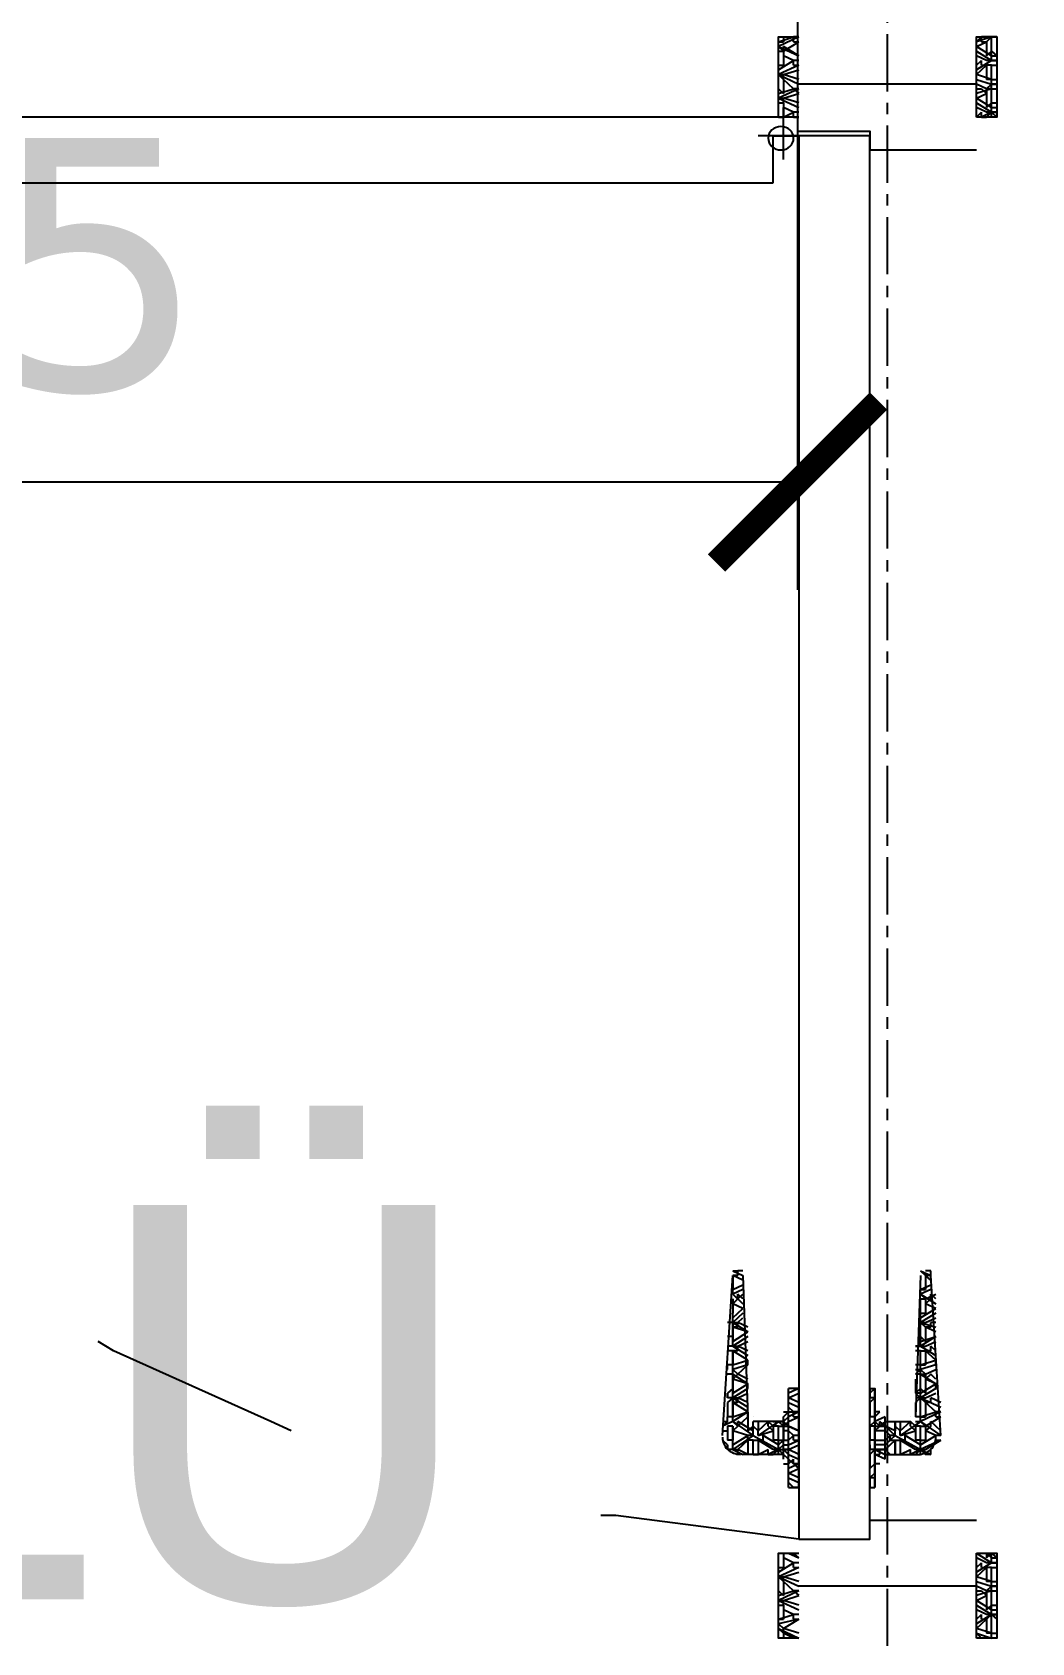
# Model space of a CAD drawing. Header units: centimetres. Extents: x -135 to 4129, y -1176 to 1044.
# Drawn here: x 710.5 to 766, y 463 to 552.5 of the extents above; entities that cross this region are included whole.
import ezdxf
from ezdxf.enums import TextEntityAlignment as Align

# ---------------------------------------------------------------- set-up
doc = ezdxf.new("R2010")
doc.units = ezdxf.units.CM
doc.linetypes.add('CENTER', pattern=[5.08, 3.175, -0.635, 0.635, -0.635])
for name, color, linetype in [('AKS', 4, 'CENTER'), ('DIS_DUVAR_100', 30, 'Continuous'), ('IC_KAPILAR', 7, 'Continuous'), ('ODA_ADLARI', 7, 'Continuous'), ('OLCULER', 7, 'Continuous'), ('OZEL_PANEL_OLCU_CM', 3, 'Continuous')]:
    doc.layers.add(name, color=color, linetype=linetype)
doc.styles.add('PORTMAN', font='DejaVuSans.ttf')
doc.dimstyles.new('PORTMAN', dxfattribs={"dimtxt": 14, "dimasz": 9, "dimexe": 6, "dimexo": 5, "dimgap": 4, "dimtad": 1, "dimtxsty": 'PORTMAN', "dimblk": 'ARCHTICK', "dimcen": 2.5, "dimazin": 3, "dimtfac": 0.5, "dimtmove": 2, "dimatfit": 3})

# ---------------------------------------------------------------- blocks, each defined once
blk = doc.blocks.new('kaynak-dis-kapi')
at = {"color": 133, "linetype": 'Continuous', "lineweight": 25, "true_color": 0x6ec1dd}
for p, q in [((54378.488, 7078.503), (54378.488, 7162.803)), ((54374.541, 7161.393), (54374.541, 7079.913)), ((54298.981, 7082.45), (54299.263, 7082.732)), ((54299.545, 7082.732), (54309.131, 7082.168)), ((54299.827, 7082.732), (54299.827, 7082.45)), ((54299.827, 7082.732), (54299.827, 7082.45)), ((54300.39, 7082.45), (54300.109, 7082.732)), ((54300.39, 7082.732), (54300.39, 7082.45)), ((54298.699, 7082.168), (54298.417, 7081.604)), ((54298.417, 7081.886), (54298.417, 7081.886)), ((54298.417, 7081.886), (54298.699, 7081.886)), ((54298.417, 7081.322), (54298.699, 7081.886)), ((54298.981, 7082.45), (54298.699, 7082.45)), ((54298.699, 7082.45), (54298.699, 7082.45)), ((54298.699, 7082.45), (54298.981, 7082.45)), ((54298.699, 7082.168), (54300.109, 7082.168)), ((54298.699, 7082.168), (54298.699, 7081.886)), ((54298.699, 7082.168), (54298.981, 7082.168)), ((54298.699, 7081.886), (54299.263, 7081.322)), ((54298.981, 7082.168), (54299.545, 7081.322)), ((54299.263, 7082.168), (54299.263, 7082.45)), ((54300.109, 7082.45), (54299.263, 7082.45)), ((54299.263, 7082.168), (54299.263, 7082.168)), ((54300.109, 7082.168), (54299.263, 7082.168)), ((54299.545, 7081.322), (54299.827, 7082.168)), ((54300.109, 7081.886), (54299.827, 7082.168)), ((54299.827, 7081.041), (54300.39, 7081.886)), ((54300.109, 7082.168), (54300.109, 7082.45)), ((54300.109, 7082.168), (54300.109, 7082.168)), ((54300.39, 7082.168), (54300.109, 7081.886)), ((54300.109, 7081.886), (54300.39, 7081.886)), ((54300.109, 7081.886), (54300.672, 7081.322)), ((54300.39, 7082.45), (54300.672, 7082.45)), ((54300.39, 7082.168), (54300.672, 7082.168)), ((54300.672, 7082.168), (54300.672, 7082.45)), ((54301.518, 7082.45), (54300.672, 7082.45)), ((54300.672, 7082.45), (54300.672, 7082.45)), ((54300.672, 7082.168), (54300.672, 7082.168)), ((54301.518, 7082.168), (54300.672, 7082.168)), ((54300.672, 7082.168), (54300.954, 7081.322)), ((54300.954, 7081.322), (54301.518, 7082.168)), ((54301.8, 7082.168), (54301.236, 7081.322)), ((54301.8, 7082.168), (54301.518, 7082.45)), ((54301.518, 7082.45), (54301.518, 7082.45)), ((54301.518, 7082.45), (54301.518, 7082.45)), ((54301.8, 7082.168), (54301.518, 7082.168)), ((54301.518, 7081.886), (54301.518, 7082.168)), ((54301.518, 7081.886), (54301.8, 7081.886)), ((54301.518, 7081.322), (54301.8, 7081.886)), ((54302.082, 7082.45), (54301.8, 7082.45)), ((54301.8, 7082.45), (54301.8, 7082.45)), ((54301.8, 7082.45), (54302.082, 7082.45)), ((54301.8, 7082.168), (54301.8, 7081.886)), ((54301.8, 7082.168), (54302.082, 7082.168)), ((54301.8, 7081.886), (54302.082, 7081.322)), ((54302.364, 7082.168), (54302.082, 7082.45)), ((54302.082, 7082.45), (54302.082, 7082.45)), ((54302.364, 7082.168), (54302.082, 7082.168)), ((54303.21, 7082.168), (54302.082, 7082.168)), ((54302.082, 7082.168), (54302.646, 7081.322)), ((54303.21, 7082.168), (54302.646, 7081.322)), ((54302.646, 7081.322), (54302.928, 7082.168)), ((54303.21, 7081.886), (54302.928, 7082.168)), ((54302.928, 7081.322), (54303.21, 7081.886)), ((54303.21, 7082.168), (54303.21, 7082.45)), ((54303.21, 7082.168), (54303.21, 7082.45)), ((54303.21, 7082.168), (54303.21, 7082.168)), ((54303.492, 7082.168), (54303.21, 7081.886)), ((54303.21, 7081.886), (54303.21, 7081.886)), ((54303.21, 7081.886), (54303.774, 7081.322)), ((54303.492, 7082.45), (54303.492, 7082.45)), ((54303.492, 7082.45), (54303.492, 7082.45)), ((54303.492, 7082.45), (54303.774, 7082.45)), ((54303.774, 7081.322), (54303.492, 7082.168)), ((54303.492, 7082.168), (54303.774, 7082.168)), ((54303.774, 7082.168), (54303.774, 7082.45)), ((54303.774, 7082.45), (54303.774, 7082.45)), ((54303.774, 7082.168), (54303.774, 7082.168)), ((54304.62, 7082.168), (54303.774, 7082.168)), ((54303.774, 7082.168), (54304.056, 7081.322)), ((54304.056, 7081.322), (54304.62, 7082.168)), ((54304.902, 7082.168), (54304.338, 7081.322)), ((54304.62, 7082.168), (54304.62, 7082.45)), ((54304.62, 7082.168), (54304.62, 7082.168)), ((54304.62, 7081.886), (54304.62, 7082.168)), ((54304.62, 7081.886), (54304.902, 7081.886)), ((54304.62, 7081.322), (54304.902, 7081.886)), ((54304.902, 7082.168), (54304.902, 7081.886)), ((54304.902, 7082.168), (54305.183, 7082.168)), ((54304.902, 7081.886), (54305.183, 7081.322)), ((54305.465, 7082.168), (54305.183, 7082.168)), ((54306.029, 7082.168), (54305.183, 7082.168)), ((54305.183, 7082.168), (54305.747, 7081.322)), ((54305.465, 7082.168), (54305.465, 7082.45)), ((54306.311, 7082.168), (54305.747, 7081.322)), ((54305.747, 7081.322), (54306.029, 7082.168)), ((54306.311, 7082.168), (54306.029, 7082.168)), ((54306.029, 7081.886), (54306.029, 7082.168)), ((54306.029, 7081.886), (54306.311, 7081.886)), ((54306.029, 7081.322), (54306.311, 7081.886)), ((54306.311, 7082.168), (54306.311, 7082.45)), ((54306.311, 7082.168), (54306.311, 7081.886)), ((54306.311, 7082.168), (54306.593, 7082.168)), ((54306.311, 7081.886), (54306.593, 7081.604)), ((54306.593, 7082.168), (54307.157, 7081.604)), ((54306.875, 7082.168), (54306.875, 7082.168)), ((54307.721, 7082.168), (54306.875, 7082.168)), ((54307.157, 7081.604), (54307.439, 7082.168)), ((54308.003, 7082.168), (54307.439, 7081.604)), ((54307.721, 7081.886), (54307.439, 7082.168)), ((54307.721, 7082.168), (54307.721, 7082.168)), ((54308.003, 7082.168), (54307.721, 7081.886)), ((54307.721, 7081.886), (54308.003, 7081.886)), ((54307.721, 7081.604), (54308.003, 7081.886)), ((54307.721, 7081.886), (54308.003, 7081.604)), ((54308.285, 7081.604), (54308.003, 7082.168)), ((54308.003, 7082.168), (54308.285, 7082.168)), ((54308.285, 7082.168), (54308.285, 7082.168)), ((54309.131, 7082.168), (54308.285, 7082.168)), ((54308.285, 7082.168), (54308.567, 7081.604)), ((54308.849, 7081.604), (54309.131, 7082.168)), ((54309.413, 7082.168), (54309.131, 7081.604)), ((54309.131, 7082.168), (54309.131, 7082.168)), ((54309.131, 7081.886), (54309.131, 7082.168)), ((54309.131, 7081.886), (54309.413, 7081.886)), ((54309.413, 7082.168), (54309.413, 7081.886)), ((54309.413, 7081.604), (54309.413, 7081.886)), ((54309.413, 7081.886), (54309.413, 7081.886)), ((54309.413, 7081.886), (54309.413, 7081.886)), ((54298.417, 7079.349), (54298.417, 7081.604)), ((54299.263, 7081.322), (54298.417, 7081.322)), ((54298.417, 7081.041), (54299.263, 7081.041)), ((54298.417, 7081.041), (54298.417, 7081.041)), ((54298.417, 7081.041), (54298.417, 7080.759)), ((54299.263, 7080.759), (54298.417, 7080.759)), ((54298.417, 7080.759), (54298.699, 7080.195)), ((54298.699, 7079.913), (54299.263, 7080.759)), ((54299.263, 7081.041), (54299.263, 7081.322)), ((54299.263, 7081.322), (54299.263, 7081.322)), ((54299.263, 7081.322), (54299.545, 7081.322)), ((54299.263, 7081.041), (54299.263, 7080.759)), ((54299.263, 7080.477), (54299.263, 7080.759)), ((54299.545, 7081.041), (54299.545, 7081.322)), ((54299.545, 7081.041), (54300.39, 7081.041)), ((54299.545, 7081.041), (54299.827, 7081.041)), ((54299.545, 7080.759), (54299.545, 7080.759)), ((54299.545, 7080.759), (54299.827, 7080.759)), ((54299.545, 7080.759), (54299.827, 7079.913)), ((54300.109, 7081.041), (54299.827, 7081.322)), ((54300.672, 7081.322), (54299.827, 7081.322)), ((54300.109, 7081.041), (54299.827, 7080.759)), ((54300.39, 7080.759), (54299.827, 7080.759)), ((54299.827, 7080.759), (54300.39, 7080.195)), ((54300.39, 7079.349), (54300.39, 7081.041)), ((54309.131, 7081.604), (54300.672, 7081.322)), ((54300.672, 7081.322), (54300.672, 7081.322)), ((54300.672, 7081.322), (54300.954, 7081.322)), ((54300.672, 7081.041), (54300.672, 7081.041)), ((54300.954, 7081.322), (54300.954, 7081.322)), ((54302.364, 7081.322), (54302.364, 7081.322)), ((54302.364, 7081.322), (54302.646, 7081.322)), ((54302.646, 7081.322), (54302.646, 7081.322)), ((54303.774, 7081.322), (54303.774, 7081.322)), ((54303.774, 7081.322), (54304.056, 7081.322)), ((54305.465, 7081.322), (54305.465, 7081.322)), ((54305.465, 7081.322), (54305.465, 7081.322)), ((54377.36, 7078.221), (54377.36, 7080.759)), ((54298.417, 7080.195), (54298.417, 7079.913)), ((54298.417, 7080.195), (54298.699, 7080.195)), ((54298.699, 7079.631), (54298.417, 7079.913)), ((54298.417, 7079.913), (54298.417, 7079.913)), ((54298.699, 7079.631), (54298.699, 7079.913)), ((54298.981, 7079.631), (54299.545, 7080.477)), ((54299.263, 7080.477), (54299.545, 7080.477)), ((54299.263, 7079.631), (54299.263, 7079.913)), ((54300.109, 7079.913), (54299.263, 7079.913)), ((54300.109, 7080.195), (54299.827, 7079.913)), ((54300.109, 7080.195), (54300.39, 7080.195)), ((54300.109, 7079.913), (54300.39, 7080.195)), ((54300.109, 7079.631), (54300.109, 7079.913)), ((54300.39, 7079.631), (54300.109, 7079.913)), ((54287.985, 7079.631), (54287.421, 7078.503)), ((54287.703, 7079.349), (54287.421, 7079.349)), ((54287.421, 7078.785), (54287.703, 7079.349)), ((54287.985, 7079.631), (54287.703, 7079.349)), ((54287.703, 7079.349), (54287.985, 7079.349)), ((54287.703, 7078.503), (54287.985, 7079.349)), ((54288.267, 7079.631), (54287.985, 7079.349)), ((54287.985, 7079.349), (54288.549, 7078.503)), ((54288.549, 7078.503), (54288.267, 7079.631)), ((54288.267, 7079.631), (54288.549, 7079.631)), ((54288.549, 7079.631), (54288.549, 7079.349)), ((54288.549, 7079.631), (54288.831, 7078.785)), ((54289.395, 7079.349), (54288.549, 7079.349)), ((54288.831, 7078.785), (54289.113, 7079.349)), ((54289.677, 7079.631), (54289.113, 7078.503)), ((54289.395, 7079.349), (54289.113, 7079.349)), ((54289.395, 7079.631), (54289.395, 7079.349)), ((54289.395, 7079.349), (54289.677, 7079.349)), ((54289.395, 7078.503), (54289.677, 7079.349)), ((54290.241, 7078.503), (54289.677, 7079.631)), ((54289.677, 7079.631), (54289.677, 7079.349)), ((54289.677, 7079.631), (54289.959, 7079.631)), ((54289.677, 7079.349), (54289.959, 7078.503)), ((54290.241, 7079.631), (54289.959, 7079.349)), ((54289.959, 7079.631), (54290.241, 7078.785)), ((54290.805, 7079.349), (54289.959, 7079.349)), ((54290.241, 7078.785), (54290.805, 7079.349)), ((54291.086, 7079.631), (54290.523, 7078.503)), ((54291.086, 7079.631), (54290.805, 7079.349)), ((54290.805, 7079.349), (54290.805, 7079.349)), ((54290.805, 7079.349), (54291.086, 7079.349)), ((54290.805, 7078.503), (54291.086, 7079.349)), ((54291.65, 7078.503), (54291.086, 7079.631)), ((54291.086, 7079.631), (54291.086, 7079.349)), ((54291.086, 7079.631), (54291.368, 7079.631)), ((54291.086, 7079.349), (54291.368, 7078.503)), ((54291.368, 7079.631), (54291.932, 7078.785)), ((54291.65, 7079.631), (54291.65, 7079.349)), ((54292.496, 7079.349), (54291.65, 7079.349)), ((54291.932, 7078.785), (54292.214, 7079.349)), ((54292.496, 7079.349), (54292.214, 7079.349)), ((54292.496, 7079.067), (54292.214, 7078.503)), ((54296.443, 7078.785), (54296.725, 7079.067)), ((54296.443, 7079.067), (54302.364, 7079.067)), ((54297.007, 7079.067), (54296.725, 7078.503)), ((54297.007, 7078.503), (54297.289, 7079.067)), ((54297.289, 7079.067), (54297.571, 7078.503)), ((54297.853, 7078.503), (54297.571, 7079.067)), ((54297.853, 7079.349), (54297.853, 7079.067)), ((54297.853, 7078.785), (54298.135, 7079.067)), ((54297.853, 7079.067), (54298.135, 7078.785)), ((54298.135, 7079.067), (54298.417, 7079.349)), ((54298.135, 7079.349), (54300.672, 7079.349)), ((54298.135, 7079.349), (54298.135, 7079.349)), ((54298.699, 7079.631), (54298.417, 7079.349)), ((54298.417, 7079.349), (54298.417, 7079.349)), ((54298.417, 7079.349), (54298.699, 7079.349)), ((54298.417, 7079.349), (54298.417, 7079.349)), ((54298.417, 7078.503), (54298.699, 7079.067)), ((54298.699, 7079.631), (54298.981, 7079.631)), ((54298.699, 7079.631), (54298.699, 7079.349)), ((54298.699, 7079.631), (54298.981, 7079.631)), ((54298.699, 7079.067), (54298.699, 7079.349)), ((54298.699, 7079.349), (54298.699, 7079.067)), ((54298.699, 7079.067), (54298.981, 7078.503)), ((54298.981, 7079.631), (54299.263, 7079.349)), ((54299.263, 7079.631), (54299.263, 7079.349)), ((54300.109, 7079.349), (54299.263, 7079.349)), ((54299.263, 7079.349), (54299.263, 7079.067)), ((54299.263, 7079.067), (54299.545, 7078.785)), ((54299.545, 7078.785), (54299.827, 7079.067)), ((54299.827, 7079.349), (54299.827, 7079.349)), ((54300.109, 7079.349), (54299.827, 7079.349)), ((54299.827, 7079.349), (54299.827, 7079.349)), ((54299.827, 7079.067), (54299.827, 7079.349)), ((54300.109, 7079.631), (54300.109, 7079.349)), ((54300.109, 7079.349), (54300.39, 7079.349)), ((54300.39, 7079.631), (54300.39, 7079.631)), ((54300.39, 7079.631), (54300.39, 7079.631)), ((54300.39, 7079.631), (54300.39, 7079.631)), ((54300.672, 7079.349), (54300.672, 7079.349)), ((54300.954, 7079.349), (54300.954, 7079.067)), ((54300.954, 7078.785), (54301.236, 7079.067)), ((54301.518, 7079.067), (54301.236, 7078.503)), ((54301.518, 7078.503), (54301.8, 7079.067)), ((54301.8, 7079.067), (54302.082, 7078.503)), ((54302.364, 7078.503), (54302.082, 7079.067)), ((54302.364, 7079.067), (54302.364, 7079.067)), ((54375.95, 7079.349), (54379.052, 7079.349)), ((54378.488, 7079.631), (54378.488, 7079.349)), ((54379.334, 7079.349), (54378.488, 7079.349)), ((54378.488, 7079.349), (54378.77, 7078.785)), ((54378.488, 7078.503), (54378.488, 7079.067)), ((54378.77, 7078.785), (54379.052, 7079.349)), ((54379.616, 7079.631), (54379.052, 7078.503)), ((54379.334, 7079.349), (54379.052, 7079.349)), ((54379.334, 7079.631), (54379.334, 7079.349)), ((54379.334, 7079.349), (54379.616, 7079.349)), ((54379.334, 7078.503), (54379.616, 7079.349)), ((54380.179, 7078.503), (54379.616, 7079.631)), ((54379.616, 7079.631), (54379.616, 7079.349)), ((54379.616, 7079.631), (54379.898, 7079.631)), ((54379.616, 7079.349), (54379.898, 7078.503)), ((54380.179, 7079.631), (54379.898, 7079.349)), ((54379.898, 7079.631), (54380.179, 7078.785)), ((54380.743, 7079.349), (54379.898, 7079.349)), ((54380.179, 7078.785), (54380.743, 7079.349)), ((54381.025, 7079.631), (54380.461, 7078.503)), ((54381.025, 7079.631), (54380.743, 7079.349)), ((54380.743, 7079.349), (54380.743, 7079.349)), ((54380.743, 7079.349), (54381.025, 7079.349)), ((54380.743, 7078.503), (54381.025, 7079.349)), ((54381.589, 7078.503), (54381.025, 7079.631)), ((54381.025, 7079.631), (54381.025, 7079.349)), ((54381.025, 7079.631), (54381.307, 7079.631)), ((54381.025, 7079.349), (54381.307, 7078.503)), ((54381.307, 7079.631), (54381.871, 7078.785)), ((54381.589, 7079.631), (54381.589, 7079.349)), ((54382.435, 7079.349), (54381.589, 7079.349)), ((54381.871, 7078.785), (54382.153, 7079.349)), ((54382.717, 7079.631), (54382.153, 7078.503)), ((54382.435, 7079.349), (54382.153, 7079.349)), ((54382.153, 7078.503), (54382.717, 7079.349)), ((54382.435, 7079.631), (54382.435, 7079.349)), ((54382.717, 7079.631), (54382.435, 7079.349)), ((54382.435, 7079.349), (54382.717, 7079.349)), ((54382.435, 7079.349), (54382.999, 7078.503)), ((54383.281, 7078.503), (54382.717, 7079.631)), ((54382.717, 7079.631), (54382.999, 7079.631)), ((54382.999, 7079.631), (54382.999, 7079.349)), ((54382.999, 7079.631), (54383.281, 7078.785)), ((54383.281, 7079.349), (54382.999, 7079.349)), ((54288.549, 7078.785), (54288.549, 7078.503)), ((54288.549, 7078.785), (54288.831, 7078.785)), ((54288.831, 7078.503), (54288.831, 7078.785)), ((54290.241, 7078.785), (54289.959, 7078.503)), ((54290.241, 7078.503), (54290.241, 7078.785)), ((54290.241, 7078.785), (54290.241, 7078.785)), ((54290.523, 7068.635), (54290.523, 7078.503)), ((54291.65, 7078.785), (54291.65, 7078.503)), ((54291.65, 7078.785), (54291.932, 7078.785)), ((54291.932, 7078.503), (54291.932, 7078.785)), ((54292.214, 7078.503), (54292.496, 7078.785)), ((54377.36, 7078.503), (54293.342, 7078.503)), ((54293.342, 7078.503), (54293.342, 7074.556)), ((54296.443, 7078.503), (54296.443, 7078.785)), ((54296.443, 7078.785), (54296.443, 7078.785)), ((54296.443, 7078.785), (54296.443, 7078.785)), ((54297.853, 7078.785), (54297.571, 7078.503)), ((54297.853, 7078.503), (54297.853, 7078.785)), ((54297.853, 7078.785), (54298.135, 7078.785)), ((54299.263, 7078.785), (54299.263, 7078.503)), ((54299.263, 7078.785), (54299.545, 7078.785)), ((54299.545, 7078.503), (54299.545, 7078.785)), ((54300.672, 7078.785), (54300.672, 7078.503)), ((54300.672, 7078.785), (54300.954, 7078.785)), ((54300.954, 7078.503), (54300.954, 7078.785)), ((54302.364, 7078.785), (54302.364, 7078.503)), ((54302.364, 7078.785), (54302.364, 7078.785)), ((54377.36, 7074.556), (54377.36, 7078.503)), ((54378.488, 7078.785), (54378.488, 7078.503)), ((54378.488, 7078.785), (54378.77, 7078.785)), ((54378.77, 7078.503), (54378.77, 7078.785)), ((54380.179, 7078.785), (54379.898, 7078.503)), ((54380.179, 7078.503), (54380.179, 7078.785)), ((54380.179, 7078.785), (54380.179, 7078.785)), ((54380.461, 7068.635), (54380.461, 7078.503)), ((54381.589, 7078.785), (54381.589, 7078.503)), ((54381.589, 7078.785), (54381.871, 7078.785)), ((54381.871, 7078.503), (54381.871, 7078.785)), ((54382.999, 7078.785), (54382.999, 7078.503)), ((54382.999, 7078.785), (54383.281, 7078.785)), ((54383.281, 7078.503), (54383.281, 7078.785)), ((54383.281, 7078.785), (54383.281, 7078.785)), ((54293.342, 7074.556), (54377.36, 7074.556)), ((54297.007, 7074.556), (54296.443, 7074.556)), ((54296.443, 7074.556), (54296.443, 7074.274)), ((54297.007, 7074.556), (54296.725, 7074.556)), ((54296.725, 7074.556), (54296.725, 7074.556)), ((54297.289, 7074.274), (54297.007, 7074.556)), ((54297.007, 7074.274), (54297.007, 7074.556)), ((54297.289, 7074.556), (54297.289, 7074.556)), ((54297.289, 7074.556), (54297.289, 7074.556)), ((54297.289, 7074.556), (54297.571, 7074.556)), ((54297.853, 7074.274), (54297.571, 7074.556)), ((54298.417, 7074.556), (54297.571, 7074.556)), ((54297.571, 7074.556), (54297.571, 7074.556)), ((54298.699, 7074.274), (54298.417, 7074.556)), ((54298.417, 7074.556), (54298.417, 7074.556)), ((54298.417, 7074.556), (54298.417, 7074.556)), ((54298.981, 7074.556), (54298.699, 7074.556)), ((54298.699, 7074.556), (54298.699, 7074.556)), ((54298.699, 7074.556), (54298.981, 7074.556)), ((54298.981, 7074.556), (54299.263, 7074.556)), ((54299.263, 7074.274), (54299.263, 7074.556)), ((54300.109, 7074.556), (54299.263, 7074.556)), ((54299.827, 7074.556), (54299.827, 7074.556)), ((54299.827, 7074.556), (54299.827, 7074.556)), ((54300.109, 7074.274), (54300.109, 7074.556)), ((54300.39, 7074.556), (54300.39, 7074.556)), ((54300.39, 7074.556), (54300.39, 7074.556)), ((54300.39, 7074.556), (54300.672, 7074.556)), ((54300.672, 7074.274), (54300.672, 7074.556)), ((54301.518, 7074.556), (54300.672, 7074.556)), ((54300.672, 7074.556), (54300.672, 7074.556)), ((54301.8, 7074.274), (54301.518, 7074.556)), ((54301.518, 7074.556), (54301.518, 7074.556)), ((54301.518, 7074.556), (54301.518, 7074.556)), ((54302.082, 7074.556), (54301.8, 7074.556)), ((54301.8, 7074.556), (54301.8, 7074.556)), ((54301.8, 7074.556), (54302.082, 7074.556)), ((54302.364, 7074.274), (54302.082, 7074.556)), ((54302.364, 7074.556), (54302.082, 7074.556)), ((54302.082, 7074.556), (54302.082, 7074.556)), ((54376.514, 7074.556), (54376.514, 7068.635)), ((54296.443, 7074.274), (54297.007, 7074.274)), ((54297.007, 7074.274), (54296.443, 7074.274)), ((54297.007, 7074.274), (54296.725, 7074.274)), ((54296.725, 7074.274), (54296.725, 7074.274)), ((54297.289, 7074.274), (54297.007, 7074.274)), ((54297.007, 7074.274), (54297.007, 7074.274)), ((54297.289, 7074.274), (54297.289, 7074.274)), ((54297.289, 7074.274), (54297.571, 7074.274)), ((54297.853, 7074.274), (54297.571, 7074.274)), ((54298.417, 7074.274), (54297.571, 7074.274)), ((54297.571, 7074.274), (54297.571, 7074.274)), ((54297.853, 7073.992), (54297.853, 7074.274)), ((54298.135, 7073.71), (54298.417, 7074.274)), ((54298.135, 7073.992), (54298.135, 7073.992)), ((54298.135, 7073.71), (54300.672, 7073.71)), ((54298.699, 7074.274), (54298.417, 7073.71)), ((54298.699, 7074.274), (54298.417, 7074.274)), ((54298.417, 7074.274), (54298.417, 7073.992)), ((54298.417, 7074.274), (54298.417, 7074.274)), ((54298.417, 7073.992), (54298.699, 7073.992)), ((54298.417, 7073.71), (54298.417, 7073.71)), ((54298.417, 7073.428), (54298.699, 7073.71)), ((54298.417, 7073.71), (54298.417, 7071.737)), ((54298.699, 7074.274), (54298.699, 7074.274)), ((54298.699, 7073.992), (54298.699, 7074.274)), ((54298.699, 7074.274), (54298.981, 7074.274)), ((54298.699, 7073.71), (54298.699, 7073.992)), ((54298.699, 7073.992), (54298.699, 7073.71)), ((54298.699, 7073.71), (54299.263, 7073.146)), ((54299.545, 7073.146), (54298.981, 7073.71)), ((54299.263, 7074.274), (54299.263, 7074.274)), ((54300.109, 7074.274), (54299.263, 7074.274)), ((54299.263, 7073.71), (54299.545, 7073.428)), ((54299.545, 7073.428), (54299.827, 7073.71)), ((54299.827, 7074.274), (54300.109, 7073.992)), ((54299.827, 7073.146), (54300.109, 7073.71)), ((54300.109, 7074.274), (54300.109, 7074.274)), ((54300.39, 7074.274), (54300.109, 7073.992)), ((54300.109, 7073.992), (54300.39, 7073.992)), ((54300.109, 7073.71), (54300.39, 7073.992)), ((54300.39, 7073.71), (54300.109, 7073.992)), ((54300.39, 7074.274), (54300.672, 7074.274)), ((54300.39, 7073.71), (54300.39, 7072.3)), ((54300.672, 7074.274), (54300.672, 7074.274)), ((54301.518, 7074.274), (54300.672, 7074.274)), ((54300.672, 7074.274), (54300.954, 7073.992)), ((54300.672, 7073.992), (54300.672, 7073.992)), ((54300.954, 7073.992), (54300.954, 7074.274)), ((54301.8, 7074.274), (54301.518, 7074.274)), ((54301.518, 7074.274), (54301.518, 7074.274)), ((54301.518, 7074.274), (54301.518, 7074.274)), ((54301.8, 7074.274), (54301.8, 7074.274)), ((54301.8, 7074.274), (54301.8, 7074.274)), ((54301.8, 7074.274), (54302.082, 7074.274)), ((54302.364, 7074.274), (54302.082, 7074.274)), ((54302.364, 7074.274), (54302.082, 7074.274)), ((54302.082, 7074.274), (54302.082, 7074.274)), ((54298.417, 7073.146), (54299.263, 7073.146)), ((54298.417, 7073.146), (54298.417, 7073.146)), ((54298.417, 7073.146), (54298.417, 7072.864)), ((54299.263, 7073.146), (54298.417, 7073.146)), ((54299.263, 7072.864), (54298.417, 7072.864)), ((54298.417, 7072.864), (54298.699, 7072.3)), ((54298.699, 7072.018), (54299.263, 7072.864)), ((54299.263, 7073.428), (54299.263, 7073.146)), ((54299.263, 7073.428), (54299.545, 7073.428)), ((54299.263, 7073.146), (54299.263, 7073.146)), ((54299.263, 7073.146), (54299.263, 7072.864)), ((54299.263, 7072.582), (54299.263, 7072.864)), ((54299.545, 7073.146), (54299.545, 7073.428)), ((54299.545, 7073.146), (54300.39, 7073.146)), ((54299.545, 7073.146), (54299.827, 7073.146)), ((54299.545, 7072.864), (54299.545, 7072.864)), ((54299.545, 7072.864), (54299.827, 7072.864)), ((54299.545, 7072.864), (54299.827, 7072.018)), ((54300.109, 7073.146), (54299.827, 7073.146)), ((54300.109, 7073.146), (54299.827, 7072.864)), ((54300.39, 7073.146), (54299.827, 7073.146)), ((54300.39, 7072.864), (54299.827, 7072.864)), ((54299.827, 7072.864), (54300.39, 7072.3)), ((54298.417, 7072.3), (54298.417, 7072.018)), ((54298.417, 7072.3), (54298.699, 7072.3)), ((54298.699, 7071.737), (54298.417, 7072.018)), ((54298.417, 7072.018), (54298.417, 7072.018)), ((54298.699, 7071.737), (54298.699, 7072.018)), ((54298.981, 7071.737), (54299.545, 7072.582)), ((54299.263, 7072.582), (54299.545, 7072.582)), ((54299.263, 7071.737), (54299.263, 7072.018)), ((54300.109, 7072.018), (54299.263, 7072.018)), ((54300.109, 7072.3), (54299.827, 7072.018)), ((54300.109, 7072.3), (54300.39, 7072.3)), ((54300.109, 7072.018), (54300.39, 7072.3)), ((54300.109, 7071.737), (54300.109, 7072.018)), ((54300.39, 7071.737), (54300.109, 7072.018)), ((54300.672, 7072.3), (54300.672, 7072.3)), ((54300.672, 7071.737), (54300.672, 7072.018)), ((54301.518, 7072.018), (54300.672, 7072.018)), ((54300.672, 7071.737), (54300.672, 7072.018)), ((54309.131, 7071.737), (54300.672, 7072.018)), ((54301.8, 7071.737), (54301.518, 7072.018)), ((54301.518, 7072.018), (54301.518, 7072.018)), ((54301.518, 7072.018), (54301.518, 7072.018)), ((54301.8, 7071.737), (54301.8, 7072.018)), ((54302.364, 7071.737), (54302.082, 7072.018)), ((54302.928, 7072.018), (54302.082, 7072.018)), ((54302.082, 7071.737), (54302.082, 7072.018)), ((54302.928, 7072.018), (54302.928, 7072.018)), ((54302.928, 7072.018), (54302.928, 7072.018)), ((54303.21, 7071.737), (54303.21, 7072.018)), ((54303.21, 7071.737), (54303.21, 7072.018)), ((54303.492, 7071.737), (54303.21, 7072.018)), ((54303.492, 7072.018), (54303.492, 7071.737)), ((54303.774, 7071.737), (54303.774, 7072.018)), ((54303.774, 7071.737), (54303.774, 7072.018)), ((54304.62, 7071.737), (54304.62, 7072.018)), ((54304.902, 7071.737), (54304.902, 7072.018)), ((54298.699, 7071.737), (54298.417, 7071.455)), ((54298.417, 7071.173), (54298.417, 7071.455)), ((54298.417, 7071.455), (54298.417, 7071.455)), ((54298.417, 7071.173), (54298.699, 7071.173)), ((54298.699, 7071.737), (54298.981, 7071.737)), ((54298.699, 7071.737), (54298.699, 7071.455)), ((54298.699, 7071.737), (54298.981, 7071.737)), ((54298.699, 7071.455), (54299.263, 7070.609)), ((54298.699, 7071.173), (54298.699, 7071.173)), ((54298.981, 7071.737), (54299.545, 7070.891)), ((54299.263, 7071.737), (54299.263, 7071.455)), ((54300.109, 7071.455), (54299.263, 7071.455)), ((54299.263, 7070.891), (54299.263, 7070.609)), ((54299.263, 7070.891), (54299.545, 7070.891)), ((54299.545, 7070.891), (54299.827, 7071.455)), ((54299.545, 7070.609), (54309.131, 7071.173)), ((54299.545, 7070.609), (54299.545, 7070.891)), ((54300.109, 7071.173), (54299.827, 7071.455)), ((54299.827, 7070.609), (54300.39, 7071.173)), ((54300.109, 7071.737), (54300.109, 7071.455)), ((54300.39, 7071.737), (54300.109, 7071.455)), ((54300.109, 7071.455), (54300.672, 7070.609)), ((54300.109, 7071.173), (54300.39, 7071.173)), ((54300.39, 7071.737), (54300.672, 7071.737)), ((54300.39, 7071.737), (54300.672, 7071.737)), ((54300.672, 7071.737), (54300.672, 7071.455)), ((54300.672, 7071.737), (54300.954, 7070.891)), ((54301.518, 7071.455), (54300.672, 7071.455)), ((54300.672, 7070.891), (54300.672, 7070.609)), ((54300.672, 7070.891), (54300.954, 7070.891)), ((54300.954, 7070.891), (54301.518, 7071.455)), ((54300.954, 7070.609), (54300.954, 7070.891)), ((54301.8, 7071.737), (54301.518, 7071.455)), ((54301.518, 7071.173), (54301.518, 7071.455)), ((54301.518, 7071.173), (54301.8, 7071.173)), ((54301.518, 7070.609), (54301.8, 7071.173)), ((54301.8, 7071.737), (54302.082, 7071.737)), ((54301.8, 7071.737), (54301.8, 7071.455)), ((54301.8, 7071.737), (54302.082, 7071.737)), ((54301.8, 7071.455), (54302.082, 7070.891)), ((54302.364, 7071.737), (54302.082, 7071.455)), ((54302.082, 7071.737), (54302.646, 7070.891)), ((54303.21, 7071.455), (54302.082, 7071.455)), ((54302.364, 7070.891), (54302.364, 7070.891)), ((54302.364, 7070.891), (54302.646, 7070.891)), ((54303.21, 7071.737), (54302.646, 7070.891)), ((54302.646, 7070.891), (54302.928, 7071.455)), ((54303.21, 7071.173), (54302.928, 7071.455)), ((54302.928, 7070.891), (54303.21, 7071.173)), ((54303.21, 7071.737), (54303.21, 7071.455)), ((54303.492, 7071.737), (54303.21, 7071.455)), ((54303.21, 7071.455), (54303.492, 7070.891)), ((54303.21, 7071.173), (54303.21, 7071.173)), ((54303.774, 7070.891), (54303.492, 7071.737)), ((54303.492, 7071.737), (54303.774, 7071.737)), ((54303.492, 7071.737), (54303.774, 7071.737)), ((54303.774, 7071.737), (54303.774, 7071.455)), ((54303.774, 7071.737), (54304.056, 7070.891)), ((54304.62, 7071.455), (54303.774, 7071.455)), ((54303.774, 7070.891), (54303.774, 7070.891)), ((54303.774, 7070.891), (54304.056, 7070.891)), ((54304.056, 7070.891), (54304.62, 7071.455)), ((54304.62, 7071.737), (54304.62, 7071.455)), ((54304.62, 7071.173), (54304.62, 7071.455)), ((54304.62, 7071.173), (54304.902, 7071.173)), ((54304.62, 7070.891), (54304.902, 7071.173)), ((54304.902, 7071.737), (54305.183, 7071.737)), ((54304.902, 7071.737), (54304.902, 7071.455)), ((54304.902, 7071.737), (54305.183, 7071.737)), ((54304.902, 7071.455), (54305.183, 7070.891)), ((54305.465, 7071.737), (54305.183, 7071.737)), ((54305.465, 7071.737), (54305.183, 7071.455)), ((54305.183, 7071.737), (54305.183, 7071.737)), ((54305.183, 7071.737), (54305.465, 7070.891)), ((54306.029, 7071.455), (54305.183, 7071.455)), ((54305.747, 7070.891), (54306.029, 7071.455)), ((54306.311, 7071.737), (54306.029, 7070.891)), ((54306.311, 7071.737), (54306.029, 7071.455)), ((54306.029, 7071.173), (54306.029, 7071.455)), ((54306.029, 7071.173), (54306.311, 7071.173)), ((54306.875, 7070.891), (54306.311, 7071.737)), ((54306.311, 7071.737), (54306.311, 7071.737)), ((54306.311, 7071.737), (54306.311, 7071.455)), ((54306.311, 7071.737), (54306.593, 7071.737)), ((54306.311, 7071.455), (54306.593, 7070.891)), ((54306.311, 7070.891), (54306.311, 7071.173)), ((54306.593, 7071.737), (54307.157, 7070.891)), ((54306.875, 7071.737), (54306.875, 7071.737)), ((54306.875, 7071.737), (54306.875, 7071.455)), ((54307.721, 7071.455), (54306.875, 7071.455)), ((54307.157, 7070.891), (54307.439, 7071.455)), ((54308.003, 7071.737), (54307.439, 7070.891)), ((54307.721, 7071.173), (54307.439, 7071.455)), ((54307.721, 7071.737), (54307.721, 7071.737)), ((54307.721, 7071.737), (54307.721, 7071.455)), ((54308.003, 7071.737), (54307.721, 7071.455)), ((54307.721, 7071.455), (54308.003, 7070.891)), ((54307.721, 7071.173), (54308.003, 7071.173)), ((54307.721, 7070.891), (54308.003, 7071.173)), ((54308.285, 7071.173), (54308.003, 7071.737)), ((54308.003, 7071.737), (54308.285, 7071.737)), ((54308.003, 7071.737), (54308.285, 7071.737)), ((54308.285, 7071.737), (54308.285, 7071.455)), ((54308.285, 7071.737), (54308.567, 7071.173)), ((54309.131, 7071.455), (54308.285, 7071.455)), ((54308.849, 7071.173), (54309.131, 7071.455)), ((54309.413, 7071.737), (54309.131, 7071.173)), ((54309.413, 7071.737), (54309.131, 7071.455)), ((54309.131, 7071.173), (54309.131, 7071.455)), ((54309.131, 7071.455), (54309.131, 7071.455)), ((54309.131, 7071.173), (54309.413, 7071.173)), ((54309.131, 7071.173), (54309.131, 7071.173)), ((54309.413, 7071.455), (54309.413, 7071.455)), ((54309.413, 7071.455), (54309.413, 7071.455)), ((54309.413, 7071.173), (54309.413, 7071.455)), ((54309.413, 7071.173), (54309.413, 7071.173)), ((54287.421, 7068.635), (54292.496, 7068.635)), ((54287.703, 7068.635), (54287.421, 7067.789)), ((54287.421, 7068.353), (54287.703, 7068.635)), ((54287.703, 7067.789), (54287.985, 7068.635)), ((54287.985, 7068.635), (54288.549, 7068.071)), ((54288.549, 7068.635), (54288.831, 7068.353)), ((54288.549, 7068.353), (54288.549, 7068.071)), ((54288.549, 7068.353), (54288.831, 7068.353)), ((54288.831, 7068.071), (54289.113, 7068.635)), ((54289.113, 7067.789), (54289.677, 7068.635)), ((54289.677, 7068.635), (54289.959, 7068.071)), ((54290.241, 7067.789), (54289.959, 7068.635)), ((54290.241, 7068.353), (54289.959, 7068.071)), ((54290.241, 7068.071), (54290.523, 7068.635)), ((54290.241, 7068.635), (54290.241, 7068.353)), ((54290.241, 7068.353), (54290.241, 7068.353)), ((54290.805, 7068.635), (54290.523, 7067.789)), ((54290.805, 7067.789), (54291.086, 7068.635)), ((54291.086, 7068.635), (54291.65, 7068.071)), ((54291.65, 7068.635), (54291.932, 7068.353)), ((54291.65, 7068.353), (54291.65, 7068.071)), ((54291.65, 7068.353), (54291.932, 7068.353)), ((54291.932, 7068.071), (54292.214, 7068.635)), ((54378.488, 7068.635), (54378.77, 7068.353)), ((54378.488, 7068.353), (54378.488, 7068.071)), ((54378.488, 7068.353), (54378.77, 7068.353)), ((54378.77, 7068.071), (54379.052, 7068.635)), ((54379.052, 7067.789), (54379.616, 7068.635)), ((54379.616, 7068.635), (54379.898, 7068.071)), ((54380.179, 7067.789), (54379.898, 7068.635)), ((54380.179, 7068.353), (54379.898, 7068.071)), ((54380.179, 7068.071), (54380.461, 7068.635)), ((54380.179, 7068.635), (54380.179, 7068.353)), ((54380.179, 7068.353), (54380.179, 7068.353)), ((54380.743, 7068.635), (54380.461, 7067.789)), ((54380.743, 7067.789), (54381.025, 7068.635)), ((54381.025, 7068.635), (54381.589, 7068.071)), ((54381.589, 7068.635), (54381.871, 7068.353)), ((54381.589, 7068.353), (54381.589, 7068.071)), ((54381.589, 7068.353), (54381.871, 7068.353)), ((54381.871, 7068.071), (54382.153, 7068.635)), ((54382.153, 7067.789), (54382.717, 7068.635)), ((54382.717, 7068.635), (54382.999, 7068.071)), ((54383.281, 7067.789), (54382.999, 7068.635)), ((54382.999, 7068.635), (54383.281, 7068.353)), ((54382.999, 7068.353), (54382.999, 7068.071)), ((54382.999, 7068.353), (54383.281, 7068.353)), ((54383.281, 7068.071), (54383.281, 7068.353)), ((54287.421, 7067.789), (54287.703, 7067.789)), ((54287.421, 7067.789), (54287.421, 7067.789)), ((54287.421, 7067.789), (54287.703, 7067.789)), ((54287.703, 7067.789), (54287.703, 7068.071)), ((54288.549, 7068.071), (54287.703, 7068.071)), ((54287.703, 7067.789), (54287.703, 7067.507)), ((54287.703, 7067.789), (54287.703, 7067.507)), ((54288.831, 7067.789), (54288.549, 7068.071)), ((54288.831, 7067.789), (54288.549, 7067.507)), ((54288.831, 7067.789), (54288.831, 7068.071)), ((54288.831, 7067.789), (54289.113, 7067.789)), ((54288.831, 7067.789), (54288.831, 7067.507)), ((54288.831, 7067.789), (54289.113, 7067.789)), ((54289.395, 7067.789), (54289.113, 7068.071)), ((54290.241, 7068.071), (54289.113, 7068.071)), ((54289.113, 7067.789), (54289.113, 7067.507)), ((54289.395, 7067.789), (54289.395, 7067.507)), ((54290.241, 7067.789), (54290.241, 7068.071)), ((54290.523, 7067.789), (54290.241, 7068.071)), ((54290.241, 7067.789), (54290.241, 7067.507)), ((54290.241, 7067.789), (54290.241, 7067.507)), ((54290.523, 7067.507), (54290.523, 7067.789)), ((54290.523, 7067.789), (54290.805, 7067.789)), ((54290.523, 7067.789), (54290.523, 7067.507)), ((54290.523, 7067.789), (54290.805, 7067.789)), ((54290.805, 7067.789), (54290.805, 7068.071)), ((54291.65, 7068.071), (54290.805, 7068.071)), ((54290.805, 7067.789), (54290.805, 7067.507)), ((54290.805, 7067.789), (54290.805, 7067.507)), ((54291.65, 7067.789), (54291.65, 7068.071)), ((54291.65, 7067.789), (54291.65, 7067.507)), ((54291.932, 7067.789), (54291.932, 7068.071)), ((54291.932, 7067.789), (54292.496, 7067.789)), ((54291.932, 7067.789), (54292.214, 7067.789)), ((54291.932, 7067.789), (54291.932, 7067.507)), ((54291.932, 7067.789), (54292.214, 7067.789)), ((54292.496, 7067.789), (54292.214, 7068.071)), ((54292.496, 7068.071), (54292.214, 7068.071)), ((54292.214, 7067.789), (54292.496, 7068.071)), ((54292.496, 7067.789), (54292.214, 7067.507)), ((54292.214, 7067.789), (54292.214, 7067.507)), ((54378.77, 7067.789), (54378.488, 7068.071)), ((54378.488, 7068.071), (54378.488, 7068.071)), ((54378.488, 7068.071), (54378.488, 7068.071)), ((54378.77, 7067.789), (54378.488, 7067.507)), ((54378.77, 7067.789), (54378.77, 7068.071)), ((54378.77, 7067.789), (54379.052, 7067.789)), ((54378.77, 7067.789), (54378.77, 7067.507)), ((54378.77, 7067.789), (54379.052, 7067.789)), ((54379.334, 7067.789), (54379.052, 7068.071)), ((54380.179, 7068.071), (54379.052, 7068.071)), ((54379.052, 7067.789), (54379.052, 7067.507)), ((54379.334, 7067.789), (54379.334, 7067.507)), ((54380.179, 7067.789), (54380.179, 7068.071)), ((54380.461, 7067.789), (54380.179, 7068.071)), ((54380.179, 7067.789), (54380.179, 7067.507)), ((54380.179, 7067.789), (54380.179, 7067.507)), ((54380.461, 7067.507), (54380.461, 7067.789)), ((54380.461, 7067.789), (54380.743, 7067.789)), ((54380.461, 7067.789), (54380.461, 7067.507)), ((54380.461, 7067.789), (54380.743, 7067.789)), ((54380.743, 7067.789), (54380.743, 7068.071)), ((54381.589, 7068.071), (54380.743, 7068.071)), ((54380.743, 7067.789), (54380.743, 7067.507)), ((54380.743, 7067.789), (54380.743, 7067.507)), ((54381.589, 7067.789), (54381.589, 7068.071)), ((54381.589, 7067.789), (54381.589, 7067.507)), ((54381.871, 7067.789), (54381.871, 7068.071)), ((54381.871, 7067.789), (54383.281, 7067.789)), ((54381.871, 7067.789), (54382.153, 7067.789)), ((54381.871, 7067.789), (54381.871, 7067.507)), ((54381.871, 7067.789), (54382.153, 7067.789)), ((54382.435, 7067.789), (54382.153, 7068.071)), ((54382.999, 7068.071), (54382.153, 7068.071)), ((54382.435, 7067.789), (54382.153, 7067.507)), ((54382.153, 7067.789), (54382.153, 7067.507)), ((54383.281, 7067.789), (54383.281, 7068.071)), ((54383.281, 7067.789), (54383.281, 7067.507))]:
    blk.add_line(p, q, dxfattribs=at)
at = {"color": 7, "linetype": 'Continuous', "lineweight": 25}
for points in [[(54299.827, 7106.697), (54300.39, 7107.825), (54304.62, 7116.565), (54305.183, 7117.411)], [(54293.342, 7078.503), (54294.752, 7088.653), (54294.752, 7089.499)]]:
    blk.add_lwpolyline(points, dxfattribs=at)
at = {"color": 133, "linetype": 'Continuous', "lineweight": 25, "true_color": 0x6ec1dd}
for points in [[(54300.954, 7081.322), (54300.39, 7082.168), (54300.109, 7082.732)], [(54300.39, 7082.168), (54299.545, 7081.041), (54298.699, 7079.631), (54298.699, 7079.349), (54298.417, 7079.067), (54298.135, 7078.503)], [(54299.545, 7081.041), (54298.699, 7082.168), (54298.699, 7082.45)], [(54300.39, 7082.168), (54301.8, 7082.168), (54303.21, 7082.168), (54304.62, 7082.168)], [(54302.364, 7081.322), (54301.8, 7082.168), (54301.8, 7082.45)], [(54305.465, 7081.322), (54304.902, 7082.168), (54304.902, 7082.45)], [(54304.902, 7082.168), (54306.311, 7082.168), (54306.875, 7082.168)], [(54306.875, 7081.604), (54306.311, 7082.168), (54306.311, 7082.45)], [(54300.39, 7079.349), (54300.39, 7079.631), (54299.545, 7080.759)], [(54298.981, 7079.349), (54298.699, 7079.631), (54298.417, 7080.195)], [(54300.39, 7079.913), (54300.39, 7079.631), (54300.109, 7079.349), (54300.109, 7079.067), (54299.827, 7078.503)], [(54374.541, 7079.913), (54377.36, 7079.913), (54377.36, 7078.503)], [(54287.421, 7078.503), (54287.421, 7079.631), (54292.496, 7079.631), (54292.496, 7078.503)], [(54296.443, 7079.067), (54296.443, 7078.503), (54302.364, 7078.503), (54302.364, 7079.067)], [(54298.417, 7079.631), (54298.699, 7079.631), (54300.109, 7079.631)], [(54298.981, 7079.349), (54298.981, 7079.067), (54299.263, 7078.503)], [(54299.827, 7078.503), (54300.109, 7079.067), (54300.39, 7079.349)], [(54300.39, 7079.631), (54300.39, 7079.349), (54300.109, 7079.349)], [(54300.109, 7079.349), (54300.39, 7079.067), (54300.672, 7078.503)], [(54300.954, 7078.503), (54300.672, 7079.067), (54300.39, 7079.349)], [(54300.672, 7079.349), (54300.954, 7079.067), (54300.954, 7078.785)], [(54378.488, 7078.503), (54378.488, 7079.631), (54383.281, 7079.631), (54383.281, 7078.503)], [(54293.342, 7078.503), (54293.342, 7074.556), (54294.47, 7074.556), (54294.47, 7068.635)], [(54377.642, 7078.503), (54377.642, 7074.556), (54376.514, 7074.556)], [(54296.443, 7074.556), (54302.364, 7074.556), (54302.364, 7074.274), (54296.443, 7074.274)], [(54298.981, 7073.71), (54298.981, 7074.274), (54298.699, 7074.274), (54298.699, 7074.556)], [(54300.672, 7073.71), (54300.39, 7074.274), (54300.109, 7074.556)], [(54302.082, 7074.274), (54301.8, 7074.274), (54301.8, 7074.556)], [(54297.289, 7074.274), (54298.699, 7074.274), (54300.109, 7074.274)], [(54300.109, 7073.71), (54299.545, 7073.146), (54298.699, 7071.737), (54298.417, 7071.173)], [(54298.981, 7074.274), (54299.263, 7074.274), (54299.263, 7073.71)], [(54299.827, 7073.71), (54299.827, 7074.274), (54299.827, 7074.274)], [(54300.39, 7074.274), (54300.109, 7074.274), (54300.109, 7073.71)], [(54300.39, 7074.274), (54301.8, 7074.274), (54302.364, 7074.274)], [(54300.954, 7070.609), (54300.39, 7071.737), (54299.545, 7072.864)], [(54299.263, 7070.609), (54298.699, 7071.737), (54298.417, 7072.3)], [(54300.39, 7072.018), (54300.39, 7071.737), (54299.545, 7070.609)], [(54302.082, 7072.018), (54301.8, 7071.737), (54301.236, 7070.609)], [(54302.364, 7070.891), (54301.8, 7071.737), (54301.518, 7072.018)], [(54304.902, 7072.018), (54304.902, 7071.737), (54304.338, 7070.891)], [(54305.465, 7070.891), (54304.902, 7071.737), (54304.902, 7072.018)], [(54298.417, 7071.737), (54298.699, 7071.737), (54300.109, 7071.737)], [(54300.39, 7071.737), (54301.8, 7071.737), (54303.21, 7071.737), (54304.62, 7071.737)], [(54304.902, 7071.737), (54306.311, 7071.737), (54307.721, 7071.737)], [(54292.496, 7068.635), (54292.496, 7067.507), (54287.421, 7067.507), (54287.421, 7068.635)], [(54288.831, 7067.507), (54288.831, 7067.789), (54288.267, 7068.635)], [(54289.395, 7068.635), (54288.831, 7067.789), (54288.831, 7067.507)], [(54291.932, 7067.507), (54291.932, 7067.789), (54291.368, 7068.635)], [(54292.496, 7068.635), (54291.932, 7067.789), (54291.932, 7067.507)], [(54378.77, 7067.507), (54378.77, 7067.789), (54378.488, 7068.353)], [(54379.334, 7068.635), (54378.77, 7067.789), (54378.77, 7067.507)], [(54381.871, 7067.507), (54381.871, 7067.789), (54381.307, 7068.635)], [(54382.435, 7068.635), (54381.871, 7067.789), (54381.871, 7067.507)], [(54287.421, 7067.507), (54287.421, 7067.789), (54288.831, 7067.789), (54290.241, 7067.789), (54291.65, 7067.789)], [(54378.488, 7067.789), (54378.77, 7067.789), (54380.179, 7067.789), (54381.589, 7067.789)], [(54383.281, 7067.507), (54383.281, 7067.789), (54382.999, 7068.071)]]:
    blk.add_lwpolyline(points, dxfattribs=at)
for points in [[(54309.131, 7081.886), (54309.131, 7081.886)], [(54378.488, 7068.635), (54383.281, 7068.635), (54383.281, 7067.507), (54378.488, 7067.507)]]:
    blk.add_lwpolyline(points, close=True, dxfattribs=at)
for points in [[(54299.449, 7082.731), (54299.179, 7082.743), (54298.917, 7082.645), (54298.722, 7082.459)], [(54298.722, 7082.459), (54298.527, 7082.273), (54298.417, 7082.015), (54298.417, 7081.745)], [(54377.219, 7080.195), (54376.83, 7080.195), (54376.514, 7079.879), (54376.514, 7079.49)], [(54377.924, 7079.49), (54377.924, 7079.879), (54377.608, 7080.195), (54377.219, 7080.195)], [(54376.514, 7079.49), (54376.514, 7079.101), (54376.83, 7078.785), (54377.219, 7078.785)], [(54377.219, 7078.785), (54377.608, 7078.785), (54377.924, 7079.101), (54377.924, 7079.49)], [(54298.417, 7071.877), (54298.417, 7071.608), (54298.527, 7071.35), (54298.722, 7071.164)], [(54298.722, 7071.164), (54298.917, 7070.978), (54299.179, 7070.879), (54299.449, 7070.892)]]:
    blk.add_open_spline(points, degree=3, dxfattribs=at)
blk = doc.blocks.new('BOM_K03_DIS_KAPI_ACIKLIK900')
at = {"layer": 'IC_KAPILAR', "xscale": 0.9278350515463918}
blk.add_blockref('kaynak-dis-kapi', (0, 0), dxfattribs=at)
blk = doc.blocks.new('BOM_D18_1255p0_DIS_K02')
at = {"layer": 'IC_KAPILAR'}
blk.add_blockref('BOM_K03_DIS_KAPI_ACIKLIK900', (-50351.493, -7068.569), dxfattribs=at)
blk = doc.blocks.new('_ARCHTICK')
at = {"color": 0, "linetype": 'BYBLOCK', "const_width": 0.15}
blk.add_lwpolyline([(-0.5, -0.5), (0.5, 0.5)], dxfattribs=at)

msp = doc.modelspace()

# ---------------------------------------------------------------- linework, layer by layer
at = {"layer": 'AKS'}
msp.add_line((758, -35), (758, 747), dxfattribs=at)

# ---------------------------------------------------------------- block references
at = {"layer": 'DIS_DUVAR_100', "rotation": 90}
msp.add_blockref('BOM_D18_1255p0_DIS_K02', (763, 445), dxfattribs=at)

# ---------------------------------------------------------------- texts
at = {"layer": 'ODA_ADLARI', "style": 'PORTMAN'}
msp.add_text('WC HOLÜ', height=21.9085, dxfattribs=at).set_placement((662.875, 476.375), align=Align.MIDDLE_CENTER)

# ---------------------------------------------------------------- dimensions: what is measured, and where the dimension line sits
at = {"layer": 'OLCULER'}
msp.add_linear_dim(base=(844, 445), p1=(763, 445), p2=(763, 570.5), angle=90, dimstyle='PORTMAN', override={"dimtxt": 14, "dimasz": 9, "dimexe": 6, "dimexo": 5, "dimdec": 2, "dimzin": 8, "dimdsep": 44}, dxfattribs=at).render()
at = {"layer": 'OZEL_PANEL_OLCU_CM'}
msp.add_linear_dim(base=(632.5, 527.5), p1=(632.5, 573.5), p2=(753, 573.5), dimstyle='PORTMAN', override={"dimtxt": 14, "dimasz": 9, "dimexe": 6, "dimexo": 5, "dimdec": 2, "dimzin": 8, "dimdsep": 44}, dxfattribs=at).render()

doc.saveas('drawing.dxf')
